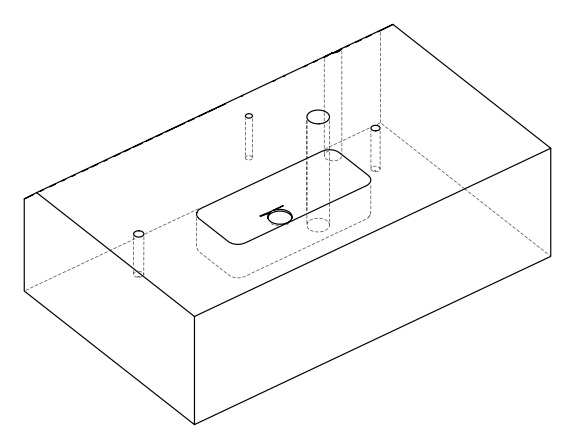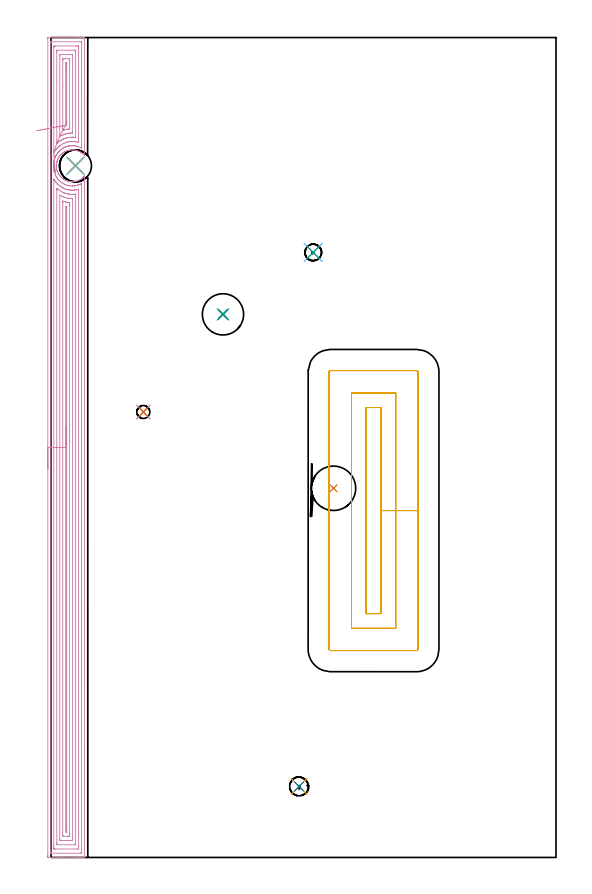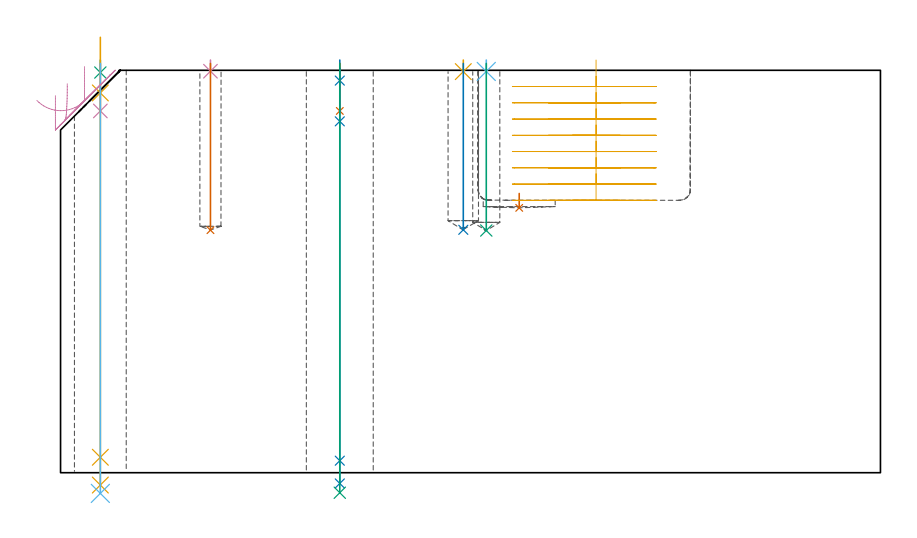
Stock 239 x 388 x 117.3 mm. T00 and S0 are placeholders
(PLAN: 17 operations, 12 tool changes, 39.1 min)
(1 INDEXABLE_INSERT_DRILL_BLIND_HOLE_FROM_SOLID | STEP1POCKET | NXT0302_013 | 0.03 min | 13786 mm3)
(2 SPOT_DRILL | STEP1HOLE | NXT0321_9005460120000 | 0.05 min | 183 mm3)
(3 SPOT_DRILL_1 | STEP1HOLE_1 | NXT0321_9005460120000 | 0.03 min | 3 mm3)
(4 SPOT_DRILL_2 | STEP1POCKET_1 | NXT0321_9005460120000 | 0.03 min | 0 mm3)
(5 SPOT_DRILL_3 | STEP1POCKET_2 | NXT0321_9005460120000 | 0.03 min | 0 mm3)
(6 SPOT_DRILL_4 | STEP1POCKET_3 | NXT0321_9005460120000 | 0.03 min | 1 mm3)
(7 DRILL_BLIND_HOLE_INTO_CENTER | STEP1HOLE | UGT0301_198 | 0.06 min | 398 mm3)
(8 GUN_DRILL_THROUGH_HOLE | STEP1HOLE | UGT0307_003 | 0.57 min | 4077 mm3)
(9 SPADE_DRILL_TO_ENLARGE_THROUGH_HOLE | STEP1HOLE | UGT0306_010 | 0.5 min | 30327 mm3)
(10 DRILL_BLIND_HOLE_INTO_CENTER_1 | STEP1HOLE_1 | UGT0301_198 | 0.06 min | 496 mm3)
(11 GUN_DRILL_THROUGH_HOLE_1 | STEP1HOLE_1 | UGT0307_006 | 0.62 min | 6928 mm3)
(12 DRILL_TO_ENLARGE_THROUGH_HOLE | STEP1HOLE_1 | UGT0301_281 | 0.5 min | 13532 mm3)
(13 DRILL_BLIND_HOLE_INTO_CENTER_2 | STEP1POCKET_1 | NXT0301_033 | 0.2 min | 1374 mm3)
(14 DRILL_BLIND_HOLE_INTO_CENTER_3 | STEP1POCKET_2 | UGT0301_205 | 0.2 min | 2769 mm3)
(15 DRILL_BLIND_HOLE_INTO_CENTER_4 | STEP1POCKET_3 | UGT0301_198 | 0.2 min | 2195 mm3)
(16 AREA_MILL | FG_CHAMFER_SURFACE | UGT0205_001 | 21.62 min | 57694 mm3)
(17 MILL_RECTANGULAR_POCKET | POCKET_RECTANGULAR_STRAIGHT | UGT0201_095 | Follow Part, ap 5, ae 75% | 14.42 min | 340071 mm3)
(TOOL NXT0302_013 | Index. Insert Drill 21mm [880-D2100L25-05] | D21 PA176 FL105 Z2)
(TOOL NXT0321_9005460120000 | NC Spot Drill, 142deg, 12mm, Carbide, Uncoated | D12 PA142 FL30 Z2)
(TOOL UGT0301_198 | Twist Drill 7.9 mm | D7.9 PA118 FL73 Z2)
(TOOL UGT0307_003 | Gun Drill 7 mm | D7 PA130 FL24 Z1)
(TOOL UGT0306_010 | Spade Drill 19.5mm | D19.5 PA132 FL10 Z2)
(TOOL UGT0307_006 | Gun Drill 9 mm | D9 PA130 FL24 Z1)
(TOOL UGT0301_281 | Twist Drill 15.1 mm | D15.1 PA118 FL120 Z2)
(TOOL NXT0301_033 | Carbide Drill 6.2mm [860.1-0620-031A1-MM 2214] | D6.2 PA140 FL53 Z2)
(TOOL UGT0301_205 | Twist Drill 8.9 mm | D8.9 PA118 FL78 Z2)
(TOOL UGT0205_001 | Chamfer Mill 20 x 3 x 45 deg. | D20 FL50 Z2)
(TOOL UGT0201_095 | End mill 20 mm | D20 R3 FL38 Z4)
(OP 1 INDEXABLE_INSERT_DRILL_BLIND_HOLE_FROM_SOLID)
G17 G21 G94 G90
T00 M6
G54
G17 G0 G90 X133.7 Y174.7 S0 M3
G43 Z127.3 H1
G94 G81 G98 Z77.2 F250. R81.4
G80
M5
M2
(OP 2 SPOT_DRILL)
G17 G21 G94 G90
T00 M6
G54
G17 G0 G90 X81.4 Y257. S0 M3
G43 Z127.3 H0
G94 G81 G98 Z114.3 F250. R120.3
G80
M5
M2
(OP 3 SPOT_DRILL_1)
G17 G21 G94 G90
T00 M6
G54
G17 G0 G90 X11.6 Y327.3 S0 M3
G43 Z127.3 H0
G94 G81 G98 Z116.65 F250. R120.3
G80
M5
M2
(OP 4 SPOT_DRILL_2)
G17 G21 G94 G90
T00 M6
G54
G17 G0 G90 X43.7 Y210.8 S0 M3
G43 Z127.3 H0
G94 G81 G98 Z117.033 F250. R120.3
G80
M5
M2
(OP 5 SPOT_DRILL_3)
G17 G21 G94 G90
T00 M6
G54
G17 G0 G90 X117.4 Y33.6 S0 M3
G43 Z127.3 H0
G94 G81 G98 Z116.917 F250. R120.3
G80
M5
M2
(OP 6 SPOT_DRILL_4)
G17 G21 G94 G90
T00 M6
G54
G17 G0 G90 X124.1 Y286.3 S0 M3
G43 Z127.3 H0
G94 G81 G98 Z116.96 F250. R120.3
G80
M5
M2
(OP 7 DRILL_BLIND_HOLE_INTO_CENTER)
G17 G21 G94 G90
T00 M6
G54
G17 G0 G90 X81.4 Y257. S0 M3
G43 Z127.3 H0
G94 G81 G98 Z105.45 F250. R119.3
G80
M5
M2
(OP 8 GUN_DRILL_THROUGH_HOLE)
G17 G21 G94 G90
T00 M6
G54
G17 G0 G90 X81.4 Y257. M8
G43 Z127.3 H0
Z117.896
S716 M3
G94 G1 Z102.421 F125. M26
G4 X.084
Z3.5 F250.
G4 X.084
Z-3.132 F125.
G4 X.084
M5
M9
G0 Z117.896
Z127.3
M2
(OP 9 SPADE_DRILL_TO_ENLARGE_THROUGH_HOLE)
G17 G21 G94 G90
T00 M6
G54
G17 G0 G90 X81.4 Y257. S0 M3
G43 Z127.3 H0
G94 G73 G98 Z-5.841 F250. Q17.592 R119.3
G80
M5
M2
(OP 10 DRILL_BLIND_HOLE_INTO_CENTER_1)
G17 G21 G94 G90
T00 M6
G54
G17 G0 G90 X11.6 Y327.3 S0 M3
G43 Z127.3 H0
G94 G81 G98 Z105.45 F250. R119.3
G80
M5
M2
(OP 11 GUN_DRILL_THROUGH_HOLE_1)
G17 G21 G94 G90
T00 M6
G54
G17 G0 G90 X11.6 Y327.3 M8
G43 Z127.3 H0
Z126.926
S716 M3
G94 G1 Z110.702 F125. M26
G4 X.084
Z4.5 F250.
G4 X.084
Z-3.598 F125.
G4 X.084
M5
M9
G0 Z126.926
Z127.3
M2
(OP 12 DRILL_TO_ENLARGE_THROUGH_HOLE)
G17 G21 G94 G90
T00 M6
G54
G17 G0 G90 X11.6 Y327.3 S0 M3
G43 Z127.3 H0
G94 G73 G98 Z-6.036 F250. Q13.704 R119.3
G80
M5
M2
(OP 13 DRILL_BLIND_HOLE_INTO_CENTER_2)
G17 G21 G94 G90
T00 M6
G54
G17 G0 G90 X43.7 Y210.8 S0 M3
G43 Z127.3 H1
G94 G81 G98 Z70.7 F250. R119.3
G80
M5
M2
(OP 14 DRILL_BLIND_HOLE_INTO_CENTER_3)
G17 G21 G94 G90
T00 M6
G54
G17 G0 G90 X117.4 Y33.6 S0 M3
G43 Z127.3 H0
G94 G81 G98 Z70.8 F250. R119.3
G80
M5
M2
(OP 15 DRILL_BLIND_HOLE_INTO_CENTER_4)
G17 G21 G94 G90
T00 M6
G54
G17 G0 G90 X124.1 Y286.3 S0 M3
G43 Z127.3 H0
G94 G81 G98 Z70.6 F250. R119.3
G80
M5
M2
(OP 16 AREA_MILL)
G17 G21 G94 G90
T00 M6
G54
G17 G0 G90 X-1.5 Y184. S1061 M3
G43 Z127.3 H0
Z109.9
G94 G1 Y184.038 Z109.028 F250.
Y184.152 Z108.164
Y184.341 Z107.312
Y184.603 Z106.48
Y184.937 Z105.674
Y185.34 Z104.9
Y185.809 Z104.164
Y186.34 Z103.472
Y186.929 Z102.829
Y187.572 Z102.24
Y188.264 Z101.708
Y189. Z101.24
Y189.774 Z100.837
Y190.58 Z100.503
Y191.412 Z100.241
Y192.264 Z100.052
Y193.128 Z99.938
Y194. Z99.9
Y387.384
X-1.495 Y387.898 Z99.903
X-1.492 Y387.99 Z99.906
X-1.395 Y388. Z100.003
X12.29 Z113.685
X12.895 Z114.289
X13.438 Z114.835
X13.771 Z115.167
X14.314 Z115.71
X14.647 Z116.042
X15.313 Z116.712
X15.614 Z117.013
X15.759 Y387.997 Z117.151
X15.897 Y387.99 Z117.288
X15.9 Y387.83 Z117.3
Y332.897
X15.895 Y332.159 Z117.291
X15.537 Y332.529 Z116.937
X15.236 Y332.829 Z116.636
X14.936 Y333.089 Z116.336
X14.508 Y333.417 Z115.908
X14.068 Y333.722 Z115.468
X13.603 Y333.977 Z115.003
X13.154 Y334.195 Z114.554
X12.712 Y334.375 Z114.112
X12.263 Y334.527 Z113.663
X11.966 Y334.615 Z113.366
X11.372 Y334.731 Z112.772
X10.928 Y334.797 Z112.328
X10.482 Y334.833 Z111.882
X10.036 Y334.842 Z111.436
X9.591 Y334.824 Z110.991
X9.145 Y334.78 Z110.545
X8.7 Y334.71 Z110.1
X8.234 Y334.615 Z109.634
X7.809 Y334.486 Z109.209
X7.361 Y334.326 Z108.761
X6.918 Y334.137 Z108.318
X6.522 Y333.939 Z107.922
X6.132 Y333.722 Z107.532
X6.028 Y333.654 Z107.427
X5.576 Y333.33 Z106.975
X5.448 Y333.228 Z106.845
X5.137 Y332.983 Z106.536
X4.964 Y332.829 Z106.363
X4.596 Y332.453 Z105.995
X4.246 Y332.062 Z105.645
X4.199 Y332.004 Z105.598
X4.146 Y331.937 Z105.543
X3.837 Y331.495 Z105.234
X3.594 Y331.11 Z104.991
X3.552 Y331.044 Z104.949
X3.492 Y330.934 Z104.89
X3.356 Y330.684 Z104.754
X3.226 Y330.392 Z104.626
X3.15 Y330.217 Z104.545
X3.121 Y330.151 Z104.517
X3.085 Y330.056 Z104.481
X2.954 Y329.707 Z104.353
X2.838 Y329.324 Z104.235
X2.817 Y329.258 Z104.215
X2.712 Y328.813 Z104.11
X2.662 Y328.525 Z104.06
X2.647 Y328.431 Z104.041
X2.635 Y328.365 Z104.031
X2.584 Y327.919 Z103.983
X2.579 Y327.821 Z103.978
X2.576 Y327.727 Z103.97
X2.566 Y327.55 Z103.96
X2.562 Y327.473 Z103.955
X2.564 Y327.379 Z103.951
X2.566 Y327.182 Z103.953
X2.564 Y327.026 Z103.961
X2.594 Y326.58 Z103.989
X2.649 Y326.132 Z104.048
X2.734 Y325.687 Z104.131
X2.847 Y325.239 Z104.246
X2.966 Y324.858 Z104.366
X2.986 Y324.794 Z104.386
X3.161 Y324.349 Z104.558
X3.361 Y323.901 Z104.759
X3.618 Y323.451 Z105.015
X3.893 Y323.009 Z105.292
X4.066 Y322.771 Z105.464
X4.134 Y322.685 Z105.531
X4.246 Y322.54 Z105.645
X4.616 Y322.116 Z106.016
X4.871 Y321.861 Z106.271
X4.961 Y321.779 Z106.361
X5.137 Y321.619 Z106.536
X5.448 Y321.368 Z106.845
X5.493 Y321.331 Z106.891
X5.549 Y321.285 Z106.949
X5.626 Y321.223 Z107.025
X5.824 Y321.082 Z107.224
X5.886 Y321.041 Z107.285
X6.028 Y320.948 Z107.427
X6.468 Y320.691 Z107.868
X6.918 Y320.46 Z108.318
X7.202 Y320.33 Z108.602
X7.504 Y320.215 Z108.904
X7.809 Y320.112 Z109.209
X8.253 Y319.988 Z109.653
X8.7 Y319.89 Z110.1
X9.145 Y319.82 Z110.545
X9.591 Y319.776 Z110.991
X10.036 Y319.758 Z111.436
X10.482 Y319.767 Z111.882
X10.928 Y319.803 Z112.328
X11.372 Y319.867 Z112.772
X11.819 Y319.958 Z113.219
X12.263 Y320.075 Z113.663
X12.633 Y320.194 Z114.033
X12.998 Y320.33 Z114.398
X13.154 Y320.4 Z114.554
X13.603 Y320.623 Z115.003
X14.045 Y320.874 Z115.445
X14.573 Y321.223 Z115.973
X14.936 Y321.511 Z116.336
X15.267 Y321.805 Z116.667
X15.585 Y322.116 Z116.985
X15.642 Y322.178 Z117.042
X15.779 Y322.322 Z117.177
X15.895 Y322.442 Z117.291
X15.9 Y322.178 Z117.3
Y0.17
X15.898 Y0.01 Z117.288
X15.759 Y0.003 Z117.151
X15.614 Y0. Z117.013
X15.313 Z116.712
X14.647 Z116.042
X13.438 Z114.835
X12.895 Z114.289
X3.695 Z105.093
X-1.123 Y0.001 Z100.274
X-1.493 Y0.01 Z99.905
X-1.496 Y0.236 Z99.902
X-1.499 Y0.616 Z99.901
X-1.5 Y1. Z99.9
Y194.
X-0.086 Z101.314
X-0.085 Y385.432 Z101.315
X-0.084 Y385.597 Z101.316
X-0.079 Y385.959 Z101.321
X-0.069 Y385.99 Z101.331
X-0.003 Y385.994 Z101.397
X0.102 Y385.998 Z101.502
X0.234 Y386. Z101.634
X14.253 Y385.999 Z115.653
X14.423 Y385.996 Z115.823
X14.454 Y385.992 Z115.854
X14.479 Y385.987 Z115.879
X14.48 Y385.949 Z115.88
X14.484 Y385.763 Z115.884
X14.485 Y385.597 Z115.885
X14.486 Y384.869 Z115.886
X14.485 Y336.47 Z115.885
X14.479 Y335.747 Z115.879
X14.477 Y335.654 Z115.877
X14.313 Y335.735 Z115.713
X14.064 Y335.857 Z115.464
X13.771 Y336. Z115.171
X13.046 Y336.315 Z114.446
X12.895 Y336.368 Z114.295
X12.595 Y336.47 Z113.995
X12.019 Y336.614 Z113.419
X11.837 Y336.655 Z113.237
X11.143 Y336.766 Z112.543
X10.819 Y336.799 Z112.219
X10.266 Y336.828 Z111.666
X9.915 Z111.315
X9.39 Y336.799 Z110.79
X8.767 Y336.728 Z110.167
X8.514 Y336.686 Z109.914
X8.335 Y336.652 Z109.735
X8.018 Y336.581 Z109.418
X7.631 Y336.477 Z109.031
X7.606 Y336.47 Z109.006
X6.984 Y336.243 Z108.384
X6.762 Y336.149 Z108.162
X6.371 Y335.975 Z107.771
X5.886 Y335.729 Z107.286
X5.787 Y335.677 Z107.187
X5.611 Y335.577 Z107.011
X5.252 Y335.33 Z106.652
X5.01 Y335.156 Z106.41
X4.744 Y334.955 Z106.144
X4.399 Y334.683 Z105.799
X4.258 Y334.557 Z105.658
X4.134 Y334.437 Z105.534
X3.817 Y334.113 Z105.217
X3.516 Y333.79 Z104.916
X3.395 Y333.65 Z104.795
X3.257 Y333.484 Z104.657
X3.012 Y333.147 Z104.412
X2.836 Y332.897 Z104.236
X2.657 Y332.616 Z104.057
X2.381 Y332.166 Z103.781
X2.323 Y332.063 Z103.723
X2.293 Y332.004 Z103.693
X2.038 Y331.46 Z103.438
X1.886 Y331.11 Z103.286
X1.781 Y330.83 Z103.181
X1.686 Y330.571 Z103.086
X1.554 Y330.168 Z102.954
X1.505 Y330. Z102.905
X1.378 Y329.453 Z102.778
X1.351 Y329.324 Z102.751
X1.245 Y328.696 Z102.645
X1.216 Y328.431 Z102.616
X1.17 Y327.88 Z102.57
X1.152 Y327.538 Z102.552
X1.155 Y327.001 Z102.555
X1.174 Y326.644 Z102.574
X1.193 Y326.362 Z102.593
X1.23 Y326.032 Z102.63
X1.267 Y325.751 Z102.667
X1.422 Y324.942 Z102.822
X1.442 Y324.858 Z102.842
X1.505 Y324.614 Z102.905
X1.707 Y323.965 Z103.107
X1.828 Y323.635 Z103.228
X2.066 Y323.071 Z103.466
X2.165 Y322.851 Z103.565
X2.381 Y322.444 Z103.781
X2.534 Y322.178 Z103.934
X2.781 Y321.771 Z104.181
X3.128 Y321.285 Z104.528
X3.257 Y321.121 Z104.657
X3.588 Y320.732 Z104.988
X3.902 Y320.392 Z105.302
X4.134 Y320.165 Z105.534
X4.481 Y319.857 Z105.881
X4.914 Y319.498 Z106.314
X5.01 Y319.427 Z106.41
X5.245 Y319.259 Z106.645
X5.886 Y318.878 Z107.286
X6.397 Y318.605 Z107.797
X6.762 Y318.44 Z108.162
X7.034 Y318.328 Z108.434
X7.638 Y318.131 Z109.038
X8.265 Y317.966 Z109.665
X8.514 Y317.916 Z109.914
X8.686 Y317.887 Z110.086
X9.39 Y317.801 Z110.79
X10.215 Y317.764 Z111.615
X10.266 Y317.766 Z111.666
X11.04 Y317.816 Z112.44
X11.143 Y317.83 Z112.543
X11.794 Y317.941 Z113.194
X12.019 Y317.988 Z113.419
X12.502 Y318.113 Z113.902
X12.895 Y318.238 Z114.295
X13.162 Y318.332 Z114.562
X13.42 Y318.432 Z114.82
X13.771 Y318.587 Z115.171
X13.783 Y318.593 Z115.183
X14.363 Y318.895 Z115.763
X14.466 Y318.947 Z115.866
X14.479 Z115.879
X14.481 Y318.894 Z115.881
X14.484 Y318.771 Z115.884
X14.485 Y318.605 Z115.885
X14.486 Y318.489 Z115.886
X14.485 Y2.568 Z115.885
X14.483 Y2.403 Z115.883
X14.479 Y2.041 Z115.879
X14.469 Y2.01 Z115.869
X14.403 Y2.006 Z115.803
X14.298 Y2.002 Z115.698
X14.166 Y2. Z115.566
X0.147 Y2.001 Z101.547
X-0.023 Y2.004 Z101.377
X-0.054 Y2.008 Z101.346
X-0.079 Y2.013 Z101.321
X-0.08 Y2.051 Z101.32
X-0.084 Y2.237 Z101.316
X-0.085 Y2.403 Z101.315
X-0.086 Y3.132 Z101.314
Y194.
X1.328 Z102.728
X1.329 Y320.392 Z102.729
X1.33 Y320.57 Z102.73
X1.334 Y320.752 Z102.734
X1.344 Y321.051 Z102.744
X1.505 Y320.795 Z102.905
X1.764 Y320.392 Z103.164
X2.02 Y320.026 Z103.42
X2.381 Y319.539 Z103.781
X2.399 Y319.517 Z103.799
X2.414 Y319.498 Z103.814
X2.63 Y319.245 Z104.03
X3.232 Y318.605 Z104.632
X3.257 Y318.581 Z104.657
X3.523 Y318.334 Z104.923
X4.134 Y317.829 Z105.534
X4.281 Y317.712 Z105.681
X4.712 Y317.415 Z106.112
X5.01 Y317.234 Z106.41
X5.73 Y316.819 Z107.13
X5.886 Y316.739 Z107.286
X6.038 Y316.664 Z107.438
X6.504 Y316.466 Z107.904
X6.762 Y316.369 Z108.162
X7.418 Y316.15 Z108.818
X7.638 Y316.094 Z109.038
X8.325 Y315.926 Z109.725
X8.514 Y315.895 Z109.914
X8.549 Y315.89 Z109.949
X9.39 Y315.8 Z110.79
X9.524 Y315.789 Z110.924
X10.266 Y315.772 Z111.666
X10.414 Y315.775 Z111.814
X11.143 Y315.823 Z112.543
X11.235 Y315.832 Z112.635
X11.836 Y315.926 Z113.236
X11.992 Y315.953 Z113.392
X12.019 Y315.959 Z113.419
X12.988 Y316.198 Z114.388
X13.065 Y316.214 Z114.465
X13.067 Y316.105 Z114.467
X13.07 Y315.926 Z114.47
X13.071 Y315.746 Z114.471
Y315.032
Y4.903
X13.066 Y4.189 Z114.466
X13.064 Y4.016 Z114.464
X12.895 Y4.01 Z114.295
X12.203 Y4.001 Z113.603
X2.381 Y4. Z103.781
X1.688 Y4.003 Z103.088
X1.505 Y4.01 Z102.905
X1.335 Y4.019 Z102.735
X1.332 Y4.189 Z102.732
X1.33 Y4.368 Z102.73
X1.329 Y5.082 Z102.729
X1.328 Y5.263 Z102.728
Y194.
X2.743 Z104.143
Y315.926
X2.745 Y316.448 Z104.145
X2.747 Y316.624 Z104.147
X2.748 Y316.641 Z104.148
X2.779 Y316.622 Z104.179
X2.87 Y316.552 Z104.27
X3.002 Y316.445 Z104.402
X3.257 Y316.239 Z104.657
X3.651 Y315.926 Z105.051
X4.134 Y315.589 Z105.534
X4.927 Y315.117 Z106.327
X5.01 Y315.07 Z106.41
X5.078 Y315.032 Z106.478
X5.615 Y314.764 Z107.015
X5.886 Y314.643 Z107.286
X6.137 Y314.534 Z107.537
X6.517 Y314.389 Z107.917
X6.762 Y314.311 Z108.162
X7.318 Y314.139 Z108.718
X7.638 Y314.061 Z109.038
X7.737 Y314.038 Z109.137
X8.176 Y313.946 Z109.576
X8.514 Y313.896 Z109.914
X8.79 Y313.858 Z110.19
X9.39 Y313.799 Z110.79
X9.739 Y313.783 Z111.139
X10.266 Y313.772 Z111.666
X10.612 Y313.787 Z112.012
X11.143 Y313.823 Z112.543
X11.427 Y313.849 Z112.827
X11.556 Y313.863 Z112.956
X11.637 Y313.87 Z113.037
X11.651 Y313.869 Z113.051
X11.653 Y313.856 Z113.053
X11.655 Y313.828 Z113.055
X11.657 Y313.615 Z113.057
Y6.869
X11.656 Y6.345 Z113.056
X11.654 Y6.169 Z113.054
X11.65 Y6.032 Z113.05
X11.644 Y6.009 Z113.044
X11.621 Y6.006 Z113.021
X11.569 Y6.004 Z112.969
X11.143 Y6. Z112.543
X3.233 Z104.633
X2.835 Y6.01 Z104.235
X2.749 Y6.017 Z104.149
X2.746 Y6.077 Z104.146
X2.745 Y6.139 Z104.145
X2.743 Y6.5 Z104.143
Y6.869
Y194.
X4.157 Z105.557
Y313.246
X4.159 Y313.271 Z105.559
X4.169 Y313.386 Z105.569
X4.185 Y313.382 Z105.585
X4.192 Y313.379 Z105.592
X4.428 Y313.246 Z105.828
X5.01 Y312.947 Z106.41
X5.557 Y312.688 Z106.957
X5.886 Y312.561 Z107.286
X6.463 Y312.353 Z107.863
X6.762 Y312.262 Z108.162
X6.887 Y312.225 Z108.287
X7.638 Y312.044 Z109.038
X8.026 Y311.957 Z109.426
X8.514 Y311.889 Z109.914
X9.029 Y311.828 Z110.429
X9.39 Y311.799 Z110.79
X9.96 Y311.772 Z111.36
X10.133 Y311.763 Z111.533
X10.182 Y311.759 Z111.582
X10.229 Y311.754 Z111.629
X10.236 Y311.674 Z111.636
X10.242 Y311.484 Z111.642
X10.243 Y311.459 Z111.643
Y8.655
X10.239 Y8.221 Z111.639
X10.236 Y8.013 Z111.636
X10.028 Y8.006 Z111.428
X9.39 Y8.001 Z110.79
X9.157 Y8. Z110.557
X4.775 Y8.001 Z106.175
X4.277 Y8.01 Z105.677
X4.164 Y8.018 Z105.564
X4.157 Y8.655 Z105.557
Y194.
X5.571 Z106.971
X5.572 Y309.673 Z106.972
X5.573 Y309.992 Z106.973
X5.578 Y310.566 Z106.978
X5.582 Y310.587 Z106.982
X5.605 Y310.582 Z107.005
X5.669 Y310.566 Z107.069
X5.886 Y310.492 Z107.286
X5.994 Y310.456 Z107.394
X6.762 Y310.233 Z108.162
X7.203 Y310.116 Z108.603
X7.638 Y310.02 Z109.038
X8.285 Y309.906 Z109.685
X8.691 Y309.851 Z110.091
X8.791 Y309.836 Z110.191
X8.82 Y309.829 Z110.22
X8.822 Y309.816 Z110.222
X8.825 Y309.78 Z110.225
X8.828 Y309.673 Z110.228
X8.829 Y309.352 Z110.229
Y308.78
Y11.014
X8.827 Y10.442 Z110.227
X8.825 Y10.125 Z110.225
X8.822 Y10.023 Z110.222
X8.73 Y10.01 Z110.13
X8.514 Y10.006 Z109.914
X8.071 Y10.001 Z109.471
X5.741 Z107.141
X5.626 Y10.004 Z107.026
X5.59 Y10.008 Z106.99
X5.578 Y10.011 Z106.978
X5.576 Y10.03 Z106.976
X5.574 Y10.121 Z106.974
X5.572 Y10.442 Z106.972
X5.571 Y10.763 Z106.971
Y194.
X6.985 Z108.385
X6.986 Y307.886 Z108.386
X6.99 Y308.104 Z108.39
X6.992 Y308.122 Z108.392
X7.009 Y308.123 Z108.409
X7.047 Y308.119 Z108.447
X7.09 Y308.11 Z108.49
X7.2 Y308.082 Z108.6
X7.356 Y308.038 Z108.756
X7.408 Y308.011 Z108.808
X7.411 Y307.959 Z108.811
X7.414 Y307.886 Z108.814
Y307.659
X7.415 Y307.221 Z108.815
X7.414 Y12.457 Z108.814
X7.412 Y12.228 Z108.812
X7.408 Y12.019 Z108.808
X7.312 Y12.01 Z108.712
X6.986 Y12. Z108.386
X6.985 Y194. Z108.385
Y194.872 Z108.423
Y195.737 Z108.537
Y196.588 Z108.726
Y197.42 Z108.988
Y198.226 Z109.322
Y199. Z109.725
Y199.736 Z110.194
Y200.428 Z110.725
Y201.071 Z111.314
Y201.66 Z111.957
Y202.192 Z112.65
Y202.66 Z113.385
Y203.063 Z114.159
Y203.397 Z114.965
Y203.659 Z115.797
Y203.848 Z116.649
Y203.962 Z117.514
Y204. Z118.385
G0 Z127.3
X1.955 Y324.245
Z113.377
G1 X1.956 Y324.225 Z112.505
X1.953 Y324.281 Z111.634
X1.944 Y324.413 Z110.772
X1.93 Y324.619 Z109.924
X1.912 Y324.899 Z109.098
X1.888 Y325.249 Z108.299
X1.861 Y325.667 Z107.534
X1.829 Y326.15 Z106.809
X1.792 Y326.694 Z106.128
X1.753 Y327.296 Z105.497
X1.709 Y327.95 Z104.922
X1.662 Y328.651 Z104.405
X1.613 Y329.395 Z103.952
X1.561 Y330.175 Z103.566
X1.507 Y330.987 Z103.249
X1.452 Y331.822 Z103.004
X1.395 Y332.676 Z102.833
X1.338 Y333.541 Z102.738
X1.334 Y333.592 Z102.734
X1.331 Y333.681 Z102.731
X1.329 Y333.79 Z102.729
X1.328 Y333.886 Z102.728
X1.329 Y383.097 Z102.729
X1.334 Y383.811 Z102.734
X1.335 Y383.984 Z102.735
X1.505 Y383.99 Z102.905
X2.197 Y383.999 Z103.597
X12.019 Y384. Z113.419
X12.712 Y383.997 Z114.112
X12.895 Y383.99 Z114.295
X13.065 Y383.981 Z114.465
X13.068 Y383.811 Z114.468
X13.07 Y383.632 Z114.47
X13.071 Y382.918 Z114.471
Y382.737
Y338.969
X13.07 Y338.789 Z114.47
X13.066 Y338.429 Z114.466
X13.065 Y338.386 Z114.465
X13.06 Y338.38 Z114.46
X13.037 Y338.384 Z114.437
X12.987 Y338.396 Z114.387
X12.673 Y338.482 Z114.073
X12.019 Y338.633 Z113.419
X11.572 Y338.712 Z112.972
X11.143 Y338.771 Z112.543
X10.595 Y338.815 Z111.995
X10.266 Y338.828 Z111.666
X9.715 Y338.819 Z111.115
X9.39 Y338.801 Z110.79
X8.907 Y338.749 Z110.307
X8.514 Y338.695 Z109.914
X8.149 Y338.629 Z109.549
X7.638 Y338.512 Z109.038
X7.443 Y338.455 Z108.843
X6.821 Y338.256 Z108.221
X6.777 Y338.241 Z108.177
X6.762 Y338.234 Z108.162
X6.159 Y337.977 Z107.559
X5.886 Y337.853 Z107.286
X5.079 Y337.434 Z106.479
X4.967 Y337.363 Z106.367
X4.475 Y337.015 Z105.875
X4.134 Y336.763 Z105.534
X3.969 Y336.637 Z105.369
X3.76 Y336.47 Z105.16
X3.49 Y336.233 Z104.89
X3.257 Y336.009 Z104.657
X3.044 Y335.794 Z104.444
X2.837 Y335.577 Z104.237
X2.621 Y335.332 Z104.021
X2.381 Y335.055 Z103.781
X2.22 Y334.848 Z103.62
X2.097 Y334.683 Z103.497
X1.851 Y334.331 Z103.251
X1.505 Y333.803 Z102.905
X1.424 Y333.672 Z102.824
X1.371 Y333.591 Z102.771
X1.338 Y333.541 Z102.738
X2.75 Y337.96 Z104.15
X2.749 Y337.973 Z104.149
X2.745 Y338.13 Z104.145
X2.743 Y338.256 Z104.143
Y338.559
Y381.131
X2.744 Y381.655 Z104.144
X2.746 Y381.831 Z104.146
X2.75 Y381.969 Z104.15
X2.756 Y381.991 Z104.156
X2.779 Y381.994 Z104.179
X2.831 Y381.996 Z104.231
X3.257 Y382. Z104.657
X11.167 Z112.567
X11.565 Y381.99 Z112.965
X11.651 Y381.982 Z113.051
X11.654 Y381.923 Z113.054
X11.655 Y381.861 Z113.055
X11.657 Y381.5 Z113.057
Y381.131
Y340.936
X11.655 Y340.805 Z113.055
X11.653 Y340.741 Z113.053
X11.652 Y340.732 Z113.052
X11.624 Y340.731 Z113.024
X11.54 Y340.738 Z112.94
X11.311 Y340.764 Z112.711
X11.143 Y340.777 Z112.543
X10.37 Y340.83 Z111.77
X10.266 Z111.666
X9.51 Y340.814 Z110.91
X9.39 Y340.805 Z110.79
X8.712 Y340.735 Z110.112
X8.514 Y340.705 Z109.914
X7.957 Y340.611 Z109.357
X7.638 Y340.538 Z109.038
X7.248 Y340.44 Z108.648
X6.762 Y340.285 Z108.162
X6.583 Y340.225 Z107.983
X6.093 Y340.043 Z107.493
X5.946 Y339.981 Z107.346
X5.886 Y339.954 Z107.286
X5.344 Y339.702 Z106.744
X5.01 Y339.527 Z106.41
X4.768 Y339.396 Z106.168
X4.339 Y339.149 Z105.739
X4.134 Y339.007 Z105.534
X3.7 Y338.698 Z105.1
X3.257 Y338.368 Z104.657
X3.195 Y338.32 Z104.595
X3.115 Y338.256 Z104.515
X2.826 Y338.016 Z104.226
X2.75 Y337.96 Z104.15
X4.166 Y341.229 Z105.566
X4.157 Y341.829 Z105.557
Y379.345
X4.161 Y379.779 Z105.561
X4.164 Y379.987 Z105.564
X4.372 Y379.995 Z105.772
X5.01 Y379.999 Z106.41
X5.243 Y380. Z106.643
X9.625 Y379.999 Z111.025
X10.123 Y379.99 Z111.523
X10.236 Y379.982 Z111.636
X10.243 Y379.345 Z111.643
Y343.592
X10.241 Y343.171 Z111.641
X10.238 Y342.961 Z111.638
X10.236 Y342.864 Z111.636
X10.171 Y342.845 Z111.571
X9.484 Y342.817 Z110.884
X9.39 Y342.812 Z110.79
X9.308 Y342.806 Z110.708
X8.514 Y342.723 Z109.914
X8.508 Y342.722 Z109.908
X7.763 Y342.595 Z109.163
X7.638 Y342.568 Z109.038
X7.055 Y342.423 Z108.455
X6.762 Y342.334 Z108.162
X6.387 Y342.212 Z107.787
X5.886 Y342.031 Z107.286
X5.742 Y341.976 Z107.142
X5.384 Y341.829 Z106.784
X5.126 Y341.711 Z106.526
X5.01 Y341.654 Z106.41
X4.166 Y341.229 Z105.566
X5.587 Y344.003 Z106.987
X5.578 Y344.188 Z106.978
X5.574 Y344.509 Z106.974
X5.572 Y344.829 Z106.972
X5.571 Y365.062 Z106.971
Y376.986
X5.573 Y377.558 Z106.973
X5.575 Y377.875 Z106.975
X5.578 Y377.977 Z106.978
X5.67 Y377.99 Z107.07
X5.886 Y377.994 Z107.286
X6.329 Y377.999 Z107.729
X8.659 Z110.059
X8.774 Y377.996 Z110.174
X8.81 Y377.992 Z110.21
X8.822 Y377.989 Z110.222
X8.823 Y377.97 Z110.223
X8.826 Y377.879 Z110.226
X8.828 Y377.558 Z110.228
X8.829 Y377.237 Z110.229
Y345.975
X8.827 Y345.402 Z110.227
X8.824 Y344.825 Z110.224
X8.822 Y344.783 Z110.222
X8.763 Y344.763 Z110.163
X8.326 Y344.701 Z109.726
X7.638 Y344.592 Z109.038
X7.569 Y344.579 Z108.969
X7.249 Y344.509 Z108.649
X6.858 Y344.411 Z108.258
X6.762 Y344.383 Z108.162
X6.187 Y344.202 Z107.587
X5.587 Y344.003 Z106.987
X6.997 Y346.487 Z108.397
X6.992 Y346.546 Z108.392
X6.987 Y346.959 Z108.387
X6.985 Y347.854 Z108.385
X6.986 Y375.316 Z108.386
Y375.543
X6.989 Y375.772 Z108.389
X6.992 Y375.981 Z108.392
X7.088 Y375.99 Z108.488
X7.414 Y376. Z108.814
Y347.189
X7.412 Y346.751 Z108.812
X7.41 Y346.635 Z108.81
X7.408 Y346.586 Z108.808
X7.367 Y346.571 Z108.767
X7.19 Y346.526 Z108.59
X7.065 Y346.499 Z108.465
X6.997 Y346.487 Z108.397
X6.36 Y346.368 Z107.813
X5.675 Y346.24 Z107.288
X4.948 Y346.104 Z106.825
X4.184 Y345.961 Z106.429
X3.388 Y345.813 Z106.102
X2.568 Y345.66 Z105.847
X1.73 Y345.503 Z105.666
X0.878 Y345.344 Z105.559
X0.021 Y345.184 Z105.529
X-0.835 Y345.024 Z105.574
X-1.684 Y344.865 Z105.695
X-2.52 Y344.709 Z105.891
X-3.335 Y344.557 Z106.161
X-4.125 Y344.409 Z106.502
X-4.882 Y344.268 Z106.911
X-5.601 Y344.134 Z107.386
X-6.277 Y344.007 Z107.923
X-6.905 Y343.89 Z108.518
G0 Z127.3
M5
M2
(OP 17 MILL_RECTANGULAR_POCKET)
G17 G21 G94 G90
T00 M6
G54
G17 G0 G90 X156.1 Y135.273 S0 M3
G43 Z127.3 H0
Z120.3
G94 G1 Y164.15 Z112.562 F250.
Y212.9 F500.
X149.2
Y115.4
X156.1
Y164.15
X163.1
Y219.9
X142.2
Y108.4
X163.1
Y164.15
X173.6
Y229.8
G3 X173. Y230.4 R0.6
G1 X132.3
G3 X131.7 Y229.8 R0.6
G1 Y98.5
G3 X132.3 Y97.9 R0.6
G1 X173.
G3 X173.6 Y98.5 R0.6
G1 Y164.15
Y165.15
G0 X156.1 Y135.273 Z115.562
G1 Y164.15 Z107.825 F250.
Y212.9 F500.
X149.2
Y115.4
X156.1
Y164.15
X163.1
Y219.9
X142.2
Y108.4
X163.1
Y164.15
X173.6
Y229.8
G3 X173. Y230.4 R0.6
G1 X132.3
G3 X131.7 Y229.8 R0.6
G1 Y98.5
G3 X132.3 Y97.9 R0.6
G1 X173.
G3 X173.6 Y98.5 R0.6
G1 Y164.15
Y165.15
G0 X156.1 Y135.273 Z110.825
G1 Y164.15 Z103.087 F250.
Y212.9 F500.
X149.2
Y115.4
X156.1
Y164.15
X163.1
Y219.9
X142.2
Y108.4
X163.1
Y164.15
X173.6
Y229.8
G3 X173. Y230.4 R0.6
G1 X132.3
G3 X131.7 Y229.8 R0.6
G1 Y98.5
G3 X132.3 Y97.9 R0.6
G1 X173.
G3 X173.6 Y98.5 R0.6
G1 Y164.15
Y165.15
G0 X156.1 Y135.273 Z106.087
G1 Y164.15 Z98.35 F250.
Y212.9 F500.
X149.2
Y115.4
X156.1
Y164.15
X163.1
Y219.9
X142.2
Y108.4
X163.1
Y164.15
X173.6
Y229.8
G3 X173. Y230.4 R0.6
G1 X132.3
G3 X131.7 Y229.8 R0.6
G1 Y98.5
G3 X132.3 Y97.9 R0.6
G1 X173.
G3 X173.6 Y98.5 R0.6
G1 Y164.15
Y165.15
G0 X156.1 Y135.273 Z101.35
G1 Y164.15 Z93.612 F250.
Y212.9 F500.
X149.2
Y115.4
X156.1
Y164.15
X163.1
Y219.9
X142.2
Y108.4
X163.1
Y164.15
X173.6
Y229.8
G3 X173. Y230.4 R0.6
G1 X132.3
G3 X131.7 Y229.8 R0.6
G1 Y98.5
G3 X132.3 Y97.9 R0.6
G1 X173.
G3 X173.6 Y98.5 R0.6
G1 Y164.15
Y165.15
G0 X156.1 Y135.273 Z96.612
G1 Y164.15 Z88.875 F250.
Y212.9 F500.
X149.2
Y115.4
X156.1
Y164.15
X163.1
Y219.9
X142.2
Y108.4
X163.1
Y164.15
X173.6
Y229.8
G3 X173. Y230.4 R0.6
G1 X132.3
G3 X131.7 Y229.8 R0.6
G1 Y98.5
G3 X132.3 Y97.9 R0.6
G1 X173.
G3 X173.6 Y98.5 R0.6
G1 Y164.15
Y165.15
G0 X156.1 Y135.273 Z91.875
G1 Y164.15 Z84.137 F250.
Y212.9 F500.
X149.2
Y115.4
X156.1
Y164.15
X163.1
Y219.9
X142.2
Y108.4
X163.1
Y164.15
X173.6
Y229.8
G3 X173. Y230.4 R0.6
G1 X132.3
G3 X131.7 Y229.8 R0.6
G1 Y98.5
G3 X132.3 Y97.9 R0.6
G1 X173.
G3 X173.6 Y98.5 R0.6
G1 Y164.15
Y165.15
G0 X156.1 Y135.273 Z87.137
G1 Y164.15 Z79.4 F250.
Y212.9 F500.
X149.2
Y115.4
X156.1
Y164.15
X163.1
Y219.9
X142.2
Y108.4
X163.1
Y164.15
X173.6
Y229.8
G3 X173. Y230.4 R0.6
G1 X132.3
G3 X131.7 Y229.8 R0.6
G1 Y98.5
G3 X132.3 Y97.9 R0.6
G1 X173.
G3 X173.6 Y98.5 R0.6
G1 Y164.15
Y165.15
G0 Z127.3
M5
M2
